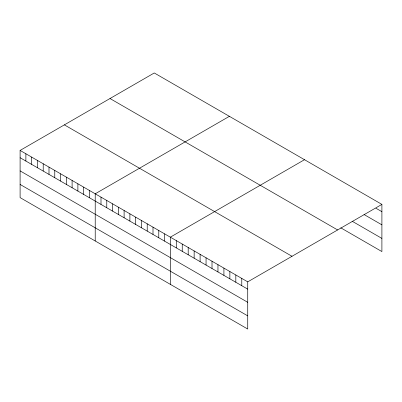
<?xml version="1.0" encoding="UTF-8"?>
<svg xmlns="http://www.w3.org/2000/svg" width="402" height="402" viewBox="0 0 402 402"><rect width="100%" height="100%" fill="white"/><g stroke="black" fill="none" stroke-linecap="round" stroke-linejoin="round"><path stroke-width="0.6" d="M20.1 150.428L247.727 281.852L247.727 329.032L20.1 197.613L20.1 150.428L154.273 72.968L381.9 204.387L381.9 251.572L340.765 227.823M229.391 116.334L95.219 193.799L95.219 240.984M304.505 159.705L170.332 237.17L170.332 284.35M247.727 281.852L381.9 204.387M375.945 208.236L381.9 211.673M364.041 214.527L381.9 224.839M352.132 221.221L381.9 238.406M109.997 98.53L337.625 229.949M64.375 124.866L292.003 256.285M20.1 157.72L247.727 289.138M20.1 170.885L247.727 302.304M20.1 184.448L247.727 315.866M241.773 278.415L241.773 285.701M235.823 274.978L235.823 282.264M229.869 271.541L229.869 278.827M223.914 268.104L223.914 275.39M217.959 264.667L217.959 271.953M212.01 261.23L212.01 268.516M206.055 257.793L206.055 265.079M200.101 254.355L200.101 261.642M194.146 250.918L194.146 258.205M188.196 247.481L188.196 254.767M182.242 244.044L182.242 251.33M176.287 240.607L176.287 247.893M164.559 233.833L164.559 241.12M158.78 230.497L158.78 237.783M153.001 227.16L153.001 234.446M147.222 223.824L147.222 231.11M141.444 220.487L141.444 227.773M135.665 217.15L135.665 224.437M129.886 213.814L129.886 221.1M124.107 210.477L124.107 217.768M118.329 207.146L118.329 214.432M112.55 203.809L112.55 211.095M106.776 200.472L106.776 207.759M100.997 197.136L100.997 204.422M89.44 190.463L89.44 197.749M83.661 187.126L83.661 194.412M77.882 183.789L77.882 191.076M72.104 180.453L72.104 187.744M66.325 177.116L66.325 184.407M60.546 173.785L60.546 181.071M54.767 170.448L54.767 177.734M48.994 167.111L48.994 174.398M43.215 163.775L43.215 171.061M37.436 160.438L37.436 167.724M31.657 157.102L31.657 164.388M25.879 153.765L25.879 161.051"/></g></svg>
